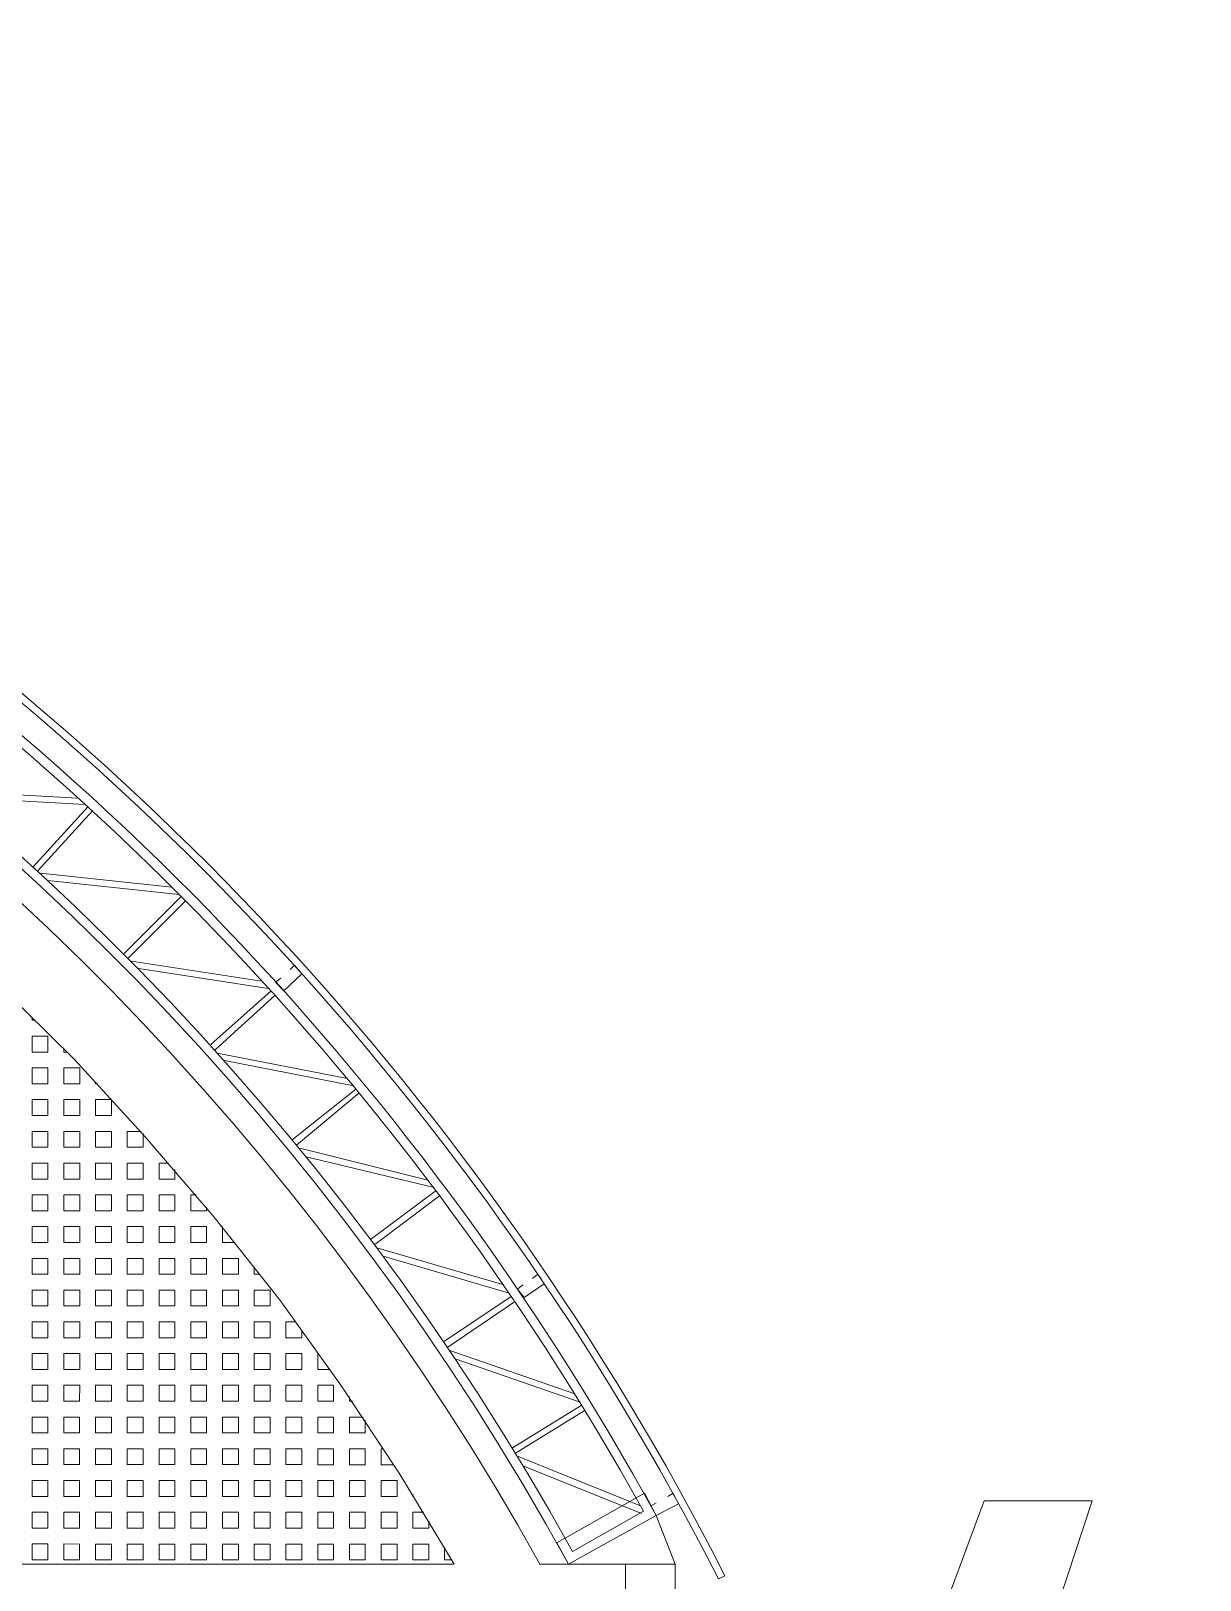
# Model space of a CAD drawing. Extents: x 3377 to 3790, y 1673 to 1846.
# Drawn here: x 3532.64 to 3537.31, y 1752.84 to 1759.04 of the extents above; entities that cross this region are included whole.
import ezdxf

# ---------------------------------------------------------------- set-up
doc = ezdxf.new("R2010")
doc.units = 0
doc.header["$LTSCALE"] = 2
for name, color, linetype, true_color in [('PDF7_0', 7, 'Continuous', 0xc6c6c6), ('PDF7_04-DETALHE', 7, 'Continuous', 0xc6c6c6), ('PDF7_13-CORTE', 7, 'Continuous', 0xe3e3e3), ('PDF7_COTAS', 7, 'Continuous', 0x8e8e8e)]:
    doc.layers.add(name, color=color, linetype=linetype, true_color=true_color)
doc.layers.add('PDF7_2', color=7, linetype='Continuous')
doc.layers.add('PDF7_Parede', color=7, linetype='Continuous')

msp = doc.modelspace()

# ---------------------------------------------------------------- linework, layer by layer
at = {"layer": 'PDF7_0', "color": 7, "lineweight": 0}
msp.add_lwpolyline([(3535.3864, 1752.8449), (3535.4118, 1752.8576, 0.281721), (3525.3159, 1759.0363, 0.281573), (3515.2191, 1752.859), (3515.2488, 1752.8463, -0.281585), (3525.3159, 1759.0067, -0.281456)], format="xyb", close=True, dxfattribs=at)
for points in [[(3535.1368, 1753.0988, 0.27384), (3525.3159, 1758.9051, 0.27384), (3515.4942, 1753.1002), (3515.8454, 1752.9055, -0.273455), (3525.3159, 1758.5073, -0.273821), (3534.7856, 1752.9042), (3534.739, 1752.9889), (3535.0902, 1753.1877), (3535.1368, 1753.0988), (3535.2129, 1752.9042), (3534.6713, 1752.9042, 0.272283), (3525.3158, 1758.4058, 0.272651), (3515.9597, 1752.9055), (3515.8454, 1752.9055), (3515.4434, 1752.9055)], [(3535.086, 1753.1158, 0.272189), (3525.3159, 1758.8713, 0.272189), (3515.545, 1753.1171), (3515.8285, 1752.9563, -0.272462), (3525.3159, 1758.5454), (3525.3159, 1758.8713), (3525.3159, 1758.5454, -0.272294), (3534.8025, 1752.955)]]:
    msp.add_lwpolyline(points, format="xyb", dxfattribs=at)
for points in [[(3532.8223, 1755.968), (3532.2976, 1755.9976)], [(3532.852, 1755.9426), (3532.3273, 1755.9722)], [(3532.6446, 1755.6929), (3532.8647, 1755.9341)], [(3532.6615, 1755.676), (3532.8816, 1755.9172)], [(3533.1989, 1755.6125), (3532.6742, 1755.6675)], [(3533.2285, 1755.5829), (3532.7038, 1755.6379)], [(3533.0085, 1755.3459), (3533.237, 1755.5744)], [(3533.0254, 1755.329), (3533.2539, 1755.5575)], [(3532.0647, 1752.9044), (3534.3286, 1752.9043), (3534.1085, 1753.2682), (3533.8758, 1753.6194), (3533.6304, 1753.9622), (3533.3681, 1754.2922), (3533.0931, 1754.6139), (3532.8096, 1754.9228), (3532.5092, 1755.219), (3532.2003, 1755.5068), (3528.7643, 1755.507), (3528.7642, 1754.2079)], [(3533.5586, 1755.2359), (3533.0381, 1755.3163)], [(3533.584, 1755.2062), (3533.0677, 1755.2867)], [(3533.6728, 1755.2824), (3533.6898, 1755.2993), (3533.7194, 1755.2655), (3533.6474, 1755.1978), (3533.6136, 1755.2316), (3533.6347, 1755.2485)], [(3533.3554, 1754.982), (3533.5967, 1755.1978)], [(3533.3724, 1754.9608), (3533.6136, 1755.1808)], [(3533.9013, 1754.8465), (3533.3808, 1754.9481)], [(3533.9267, 1754.8169), (3533.4105, 1754.9185)], [(3533.6812, 1754.6011), (3533.9351, 1754.8042)], [(3533.6982, 1754.58), (3533.9478, 1754.7873)], [(3534.2229, 1754.4403), (3533.7109, 1754.5673)], [(3534.2483, 1754.4107), (3533.7363, 1754.5334)], [(3533.9943, 1754.2033), (3534.2567, 1754.398)], [(3534.0113, 1754.1822), (3534.2694, 1754.3768)], [(3534.5275, 1754.0214), (3534.0197, 1754.1695)], [(3534.5487, 1753.9875), (3534.0451, 1754.1356)], [(3534.6418, 1754.0467), (3534.6629, 1754.0637), (3534.6883, 1754.0256), (3534.6079, 1753.9706), (3534.5825, 1754.0044), (3534.6037, 1754.0213)], [(3534.2863, 1753.7929), (3534.5571, 1753.9748)], [(3534.3032, 1753.7717), (3534.5698, 1753.9536)], [(3534.811, 1753.5855), (3534.3117, 1753.759)], [(3534.8321, 1753.5516), (3534.3328, 1753.7252)], [(3534.5613, 1753.3697), (3534.8364, 1753.5389)], [(3534.574, 1753.3485), (3534.8491, 1753.5178)], [(3535.0733, 1753.1369), (3534.5825, 1753.3358)], [(3535.0775, 1753.1073), (3534.6036, 1753.2978)], [(3535.1833, 1753.175), (3535.2045, 1753.1877), (3535.2256, 1753.1454), (3535.1368, 1753.0988), (3535.1156, 1753.1369), (3535.1368, 1753.1496)]]:
    msp.add_lwpolyline(points, dxfattribs=at)
at = {"layer": 'PDF7_04-DETALHE', "lineweight": 0}
for points in [[(3532.6403, 1755.092), (3532.6403, 1755.0793), (3532.653, 1755.0793)], [(3532.7673, 1754.9651), (3532.7673, 1754.9524), (3532.78, 1754.9524)], [(3532.8942, 1754.8339), (3532.8942, 1754.8254), (3532.9027, 1754.8254)], [(3533.0846, 1754.6266), (3533.0846, 1754.5715), (3533.0211, 1754.5715), (3533.0211, 1754.635), (3533.0761, 1754.635)], [(3533.2115, 1754.4827), (3533.2115, 1754.4446), (3533.1481, 1754.4446), (3533.1481, 1754.5081), (3533.1862, 1754.5081)], [(3533.3385, 1754.3303), (3533.3385, 1754.3176), (3533.275, 1754.3176), (3533.275, 1754.3811), (3533.2962, 1754.3811)], [(3533.4019, 1754.2542), (3533.4019, 1754.1907), (3533.4527, 1754.1907)], [(3533.5289, 1754.0934), (3533.5289, 1754.0637), (3533.55, 1754.0637)], [(3533.7193, 1753.8395), (3533.7193, 1753.8098), (3533.6558, 1753.8098), (3533.6558, 1753.8733), (3533.6939, 1753.8733)], [(3533.8335, 1753.6829), (3533.7827, 1753.6829), (3533.7827, 1753.7464), (3533.787, 1753.7464)], [(3533.9097, 1753.5729), (3533.9097, 1753.5559), (3533.9224, 1753.5559)], [(3533.9731, 1753.4798), (3533.9731, 1753.429), (3533.9097, 1753.429), (3533.9097, 1753.4925), (3533.9647, 1753.4925)], [(3534.0874, 1753.302), (3534.0366, 1753.302), (3534.0366, 1753.3655), (3534.0451, 1753.3655)], [(3534.1635, 1753.1835), (3534.1635, 1753.1751), (3534.1678, 1753.1751)], [(3534.227, 1753.0777), (3534.227, 1753.0481), (3534.1635, 1753.0481), (3534.1635, 1753.1116), (3534.2059, 1753.1116)], [(3534.2905, 1752.972), (3534.2905, 1752.9212), (3534.3201, 1752.9212)]]:
    msp.add_lwpolyline(points, dxfattribs=at)
for points in [[(3532.7038, 1755.0159), (3532.7038, 1754.9524), (3532.6403, 1754.9524), (3532.6403, 1755.0159)], [(3532.7038, 1754.8889), (3532.7038, 1754.8255), (3532.6403, 1754.8255), (3532.6403, 1754.8889)], [(3532.8307, 1754.8889), (3532.8307, 1754.8254), (3532.7673, 1754.8255), (3532.7673, 1754.8889)], [(3532.7038, 1754.762), (3532.7038, 1754.6985), (3532.6403, 1754.6985), (3532.6403, 1754.762)], [(3532.8307, 1754.762), (3532.8307, 1754.6985), (3532.7673, 1754.6985), (3532.7673, 1754.762)], [(3532.9577, 1754.762), (3532.9577, 1754.6985), (3532.8942, 1754.6985), (3532.8942, 1754.762)], [(3532.7038, 1754.635), (3532.7038, 1754.5716), (3532.6403, 1754.5716), (3532.6403, 1754.635)], [(3532.8307, 1754.635), (3532.8307, 1754.5716), (3532.7672, 1754.5716), (3532.7672, 1754.635)], [(3532.9577, 1754.635), (3532.9577, 1754.5715), (3532.8942, 1754.5716), (3532.8942, 1754.635)], [(3532.7038, 1754.5081), (3532.7038, 1754.4446), (3532.6403, 1754.4446), (3532.6403, 1754.5081)], [(3532.8307, 1754.5081), (3532.8307, 1754.4446), (3532.7672, 1754.4446), (3532.7672, 1754.5081)], [(3532.9577, 1754.5081), (3532.9577, 1754.4446), (3532.8942, 1754.4446), (3532.8942, 1754.5081)], [(3533.0846, 1754.5081), (3533.0846, 1754.4446), (3533.0211, 1754.4446), (3533.0211, 1754.5081)], [(3532.7038, 1754.3811), (3532.7038, 1754.3177), (3532.6403, 1754.3177), (3532.6403, 1754.3812)], [(3532.8307, 1754.3811), (3532.8307, 1754.3177), (3532.7672, 1754.3177), (3532.7672, 1754.3811)], [(3532.9576, 1754.3811), (3532.9576, 1754.3177), (3532.8942, 1754.3177), (3532.8942, 1754.3811)], [(3533.0846, 1754.3811), (3533.0846, 1754.3177), (3533.0211, 1754.3177), (3533.0211, 1754.3811)], [(3533.2115, 1754.3811), (3533.2115, 1754.3176), (3533.1481, 1754.3176), (3533.1481, 1754.3811)], [(3532.7037, 1754.2542), (3532.7037, 1754.1907), (3532.6403, 1754.1907), (3532.6403, 1754.2542)], [(3532.8307, 1754.2542), (3532.8307, 1754.1907), (3532.7672, 1754.1907), (3532.7672, 1754.2542)], [(3532.9576, 1754.2542), (3532.9576, 1754.1907), (3532.8942, 1754.1907), (3532.8942, 1754.2542)], [(3533.0846, 1754.2542), (3533.0846, 1754.1907), (3533.0211, 1754.1907), (3533.0211, 1754.2542)], [(3533.2115, 1754.2542), (3533.2115, 1754.1907), (3533.1481, 1754.1907), (3533.1481, 1754.2542)], [(3533.3385, 1754.2542), (3533.3385, 1754.1907), (3533.275, 1754.1907), (3533.275, 1754.2542)], [(3532.7037, 1754.1273), (3532.7037, 1754.0638), (3532.6403, 1754.0638), (3532.6403, 1754.1273)], [(3532.8307, 1754.1273), (3532.8307, 1754.0638), (3532.7672, 1754.0638), (3532.7672, 1754.1273)], [(3532.9576, 1754.1272), (3532.9576, 1754.0638), (3532.8942, 1754.0638), (3532.8942, 1754.1272)], [(3533.0846, 1754.1272), (3533.0846, 1754.0638), (3533.0211, 1754.0638), (3533.0211, 1754.1272)], [(3533.2115, 1754.1272), (3533.2115, 1754.0638), (3533.148, 1754.0638), (3533.148, 1754.1272)], [(3533.3385, 1754.1272), (3533.3385, 1754.0637), (3533.275, 1754.0637), (3533.275, 1754.1272)], [(3533.4654, 1754.1272), (3533.4654, 1754.0637), (3533.4019, 1754.0637), (3533.4019, 1754.1272)], [(3532.7037, 1754.0003), (3532.7037, 1753.9368), (3532.6403, 1753.9368), (3532.6403, 1754.0003)], [(3532.8307, 1754.0003), (3532.8307, 1753.9368), (3532.7672, 1753.9368), (3532.7672, 1754.0003)], [(3532.9576, 1754.0003), (3532.9576, 1753.9368), (3532.8941, 1753.9368), (3532.8941, 1754.0003)], [(3533.0846, 1754.0003), (3533.0846, 1753.9368), (3533.0211, 1753.9368), (3533.0211, 1754.0003)], [(3533.2115, 1754.0003), (3533.2115, 1753.9368), (3533.148, 1753.9368), (3533.148, 1754.0003)], [(3533.3385, 1754.0003), (3533.3385, 1753.9368), (3533.275, 1753.9368), (3533.275, 1754.0003)], [(3533.4654, 1754.0003), (3533.4654, 1753.9368), (3533.4019, 1753.9368), (3533.4019, 1754.0003)], [(3533.5923, 1754.0003), (3533.5923, 1753.9368), (3533.5289, 1753.9368), (3533.5289, 1754.0003)], [(3532.7037, 1753.8734), (3532.7037, 1753.8099), (3532.6402, 1753.8099), (3532.6403, 1753.8734)], [(3532.8307, 1753.8734), (3532.8307, 1753.8099), (3532.7672, 1753.8099), (3532.7672, 1753.8734)], [(3532.9576, 1753.8734), (3532.9576, 1753.8099), (3532.8941, 1753.8099), (3532.8941, 1753.8734)], [(3533.0846, 1753.8733), (3533.0846, 1753.8099), (3533.0211, 1753.8099), (3533.0211, 1753.8733)], [(3533.2115, 1753.8733), (3533.2115, 1753.8099), (3533.148, 1753.8099), (3533.148, 1753.8733)], [(3533.3384, 1753.8733), (3533.3384, 1753.8099), (3533.275, 1753.8099), (3533.275, 1753.8733)], [(3533.4654, 1753.8733), (3533.4654, 1753.8098), (3533.4019, 1753.8099), (3533.4019, 1753.8733)], [(3533.5923, 1753.8733), (3533.5923, 1753.8098), (3533.5289, 1753.8098), (3533.5289, 1753.8733)], [(3532.7037, 1753.7464), (3532.7037, 1753.683), (3532.6402, 1753.683), (3532.6402, 1753.7464)], [(3532.8307, 1753.7464), (3532.8307, 1753.6829), (3532.7672, 1753.6829), (3532.7672, 1753.7464)], [(3532.9576, 1753.7464), (3532.9576, 1753.6829), (3532.8941, 1753.6829), (3532.8941, 1753.7464)], [(3533.0845, 1753.7464), (3533.0845, 1753.6829), (3533.0211, 1753.6829), (3533.0211, 1753.7464)], [(3533.2115, 1753.7464), (3533.2115, 1753.6829), (3533.148, 1753.6829), (3533.148, 1753.7464)], [(3533.3384, 1753.7464), (3533.3384, 1753.6829), (3533.275, 1753.6829), (3533.275, 1753.7464)], [(3533.4654, 1753.7464), (3533.4654, 1753.6829), (3533.4019, 1753.6829), (3533.4019, 1753.7464)], [(3533.5923, 1753.7464), (3533.5923, 1753.6829), (3533.5289, 1753.6829), (3533.5289, 1753.7464)], [(3533.7193, 1753.7464), (3533.7193, 1753.6829), (3533.6558, 1753.6829), (3533.6558, 1753.7464)], [(3532.7037, 1753.6195), (3532.7037, 1753.556), (3532.6402, 1753.556), (3532.6402, 1753.6195)], [(3532.8307, 1753.6195), (3532.8306, 1753.556), (3532.7672, 1753.556), (3532.7672, 1753.6195)], [(3532.9576, 1753.6195), (3532.9576, 1753.556), (3532.8941, 1753.556), (3532.8941, 1753.6195)], [(3533.0845, 1753.6195), (3533.0845, 1753.556), (3533.0211, 1753.556), (3533.0211, 1753.6195)], [(3533.2115, 1753.6194), (3533.2115, 1753.556), (3533.148, 1753.556), (3533.148, 1753.6195)], [(3533.3384, 1753.6194), (3533.3384, 1753.556), (3533.275, 1753.556), (3533.275, 1753.6194)], [(3533.4654, 1753.6194), (3533.4654, 1753.556), (3533.4019, 1753.556), (3533.4019, 1753.6194)], [(3533.5923, 1753.6194), (3533.5923, 1753.5559), (3533.5288, 1753.556), (3533.5288, 1753.6194)], [(3533.7193, 1753.6194), (3533.7193, 1753.5559), (3533.6558, 1753.5559), (3533.6558, 1753.6194)], [(3533.8462, 1753.6194), (3533.8462, 1753.5559), (3533.7827, 1753.5559), (3533.7827, 1753.6194)], [(3532.7037, 1753.4925), (3532.7037, 1753.4291), (3532.6402, 1753.4291), (3532.6402, 1753.4925)], [(3532.8306, 1753.4925), (3532.8306, 1753.4291), (3532.7672, 1753.4291), (3532.7672, 1753.4925)], [(3532.9576, 1753.4925), (3532.9576, 1753.429), (3532.8941, 1753.4291), (3532.8941, 1753.4925)], [(3533.0845, 1753.4925), (3533.0845, 1753.429), (3533.0211, 1753.429), (3533.0211, 1753.4925)], [(3533.2115, 1753.4925), (3533.2115, 1753.429), (3533.148, 1753.429), (3533.148, 1753.4925)], [(3533.3384, 1753.4925), (3533.3384, 1753.429), (3533.2749, 1753.429), (3533.2749, 1753.4925)], [(3533.4654, 1753.4925), (3533.4654, 1753.429), (3533.4019, 1753.429), (3533.4019, 1753.4925)], [(3533.5923, 1753.4925), (3533.5923, 1753.429), (3533.5288, 1753.429), (3533.5288, 1753.4925)], [(3533.7193, 1753.4925), (3533.7193, 1753.429), (3533.6558, 1753.429), (3533.6558, 1753.4925)], [(3533.8462, 1753.4925), (3533.8462, 1753.429), (3533.7827, 1753.429), (3533.7827, 1753.4925)], [(3532.7037, 1753.3656), (3532.7037, 1753.3021), (3532.6402, 1753.3021), (3532.6402, 1753.3656)], [(3532.8306, 1753.3656), (3532.8306, 1753.3021), (3532.7672, 1753.3021), (3532.7672, 1753.3656)], [(3532.9576, 1753.3656), (3532.9576, 1753.3021), (3532.8941, 1753.3021), (3532.8941, 1753.3656)], [(3533.0845, 1753.3656), (3533.0845, 1753.3021), (3533.021, 1753.3021), (3533.0211, 1753.3656)], [(3533.2115, 1753.3656), (3533.2115, 1753.3021), (3533.148, 1753.3021), (3533.148, 1753.3656)], [(3533.3384, 1753.3655), (3533.3384, 1753.3021), (3533.2749, 1753.3021), (3533.2749, 1753.3656)], [(3533.4654, 1753.3655), (3533.4654, 1753.3021), (3533.4019, 1753.3021), (3533.4019, 1753.3655)], [(3533.5923, 1753.3655), (3533.5923, 1753.3021), (3533.5288, 1753.3021), (3533.5288, 1753.3655)], [(3533.7192, 1753.3655), (3533.7192, 1753.3021), (3533.6558, 1753.3021), (3533.6558, 1753.3655)], [(3533.8462, 1753.3655), (3533.8462, 1753.302), (3533.7827, 1753.302), (3533.7827, 1753.3655)], [(3533.9731, 1753.3655), (3533.9731, 1753.302), (3533.9097, 1753.302), (3533.9097, 1753.3655)], [(3532.7037, 1753.2386), (3532.7037, 1753.1752), (3532.6402, 1753.1752), (3532.6402, 1753.2387)], [(3532.8306, 1753.2386), (3532.8306, 1753.1752), (3532.7671, 1753.1752), (3532.7672, 1753.2386)], [(3532.9576, 1753.2386), (3532.9576, 1753.1752), (3532.8941, 1753.1752), (3532.8941, 1753.2386)], [(3533.0845, 1753.2386), (3533.0845, 1753.1751), (3533.021, 1753.1752), (3533.021, 1753.2386)], [(3533.2115, 1753.2386), (3533.2115, 1753.1751), (3533.148, 1753.1751), (3533.148, 1753.2386)], [(3533.3384, 1753.2386), (3533.3384, 1753.1751), (3533.2749, 1753.1751), (3533.2749, 1753.2386)], [(3533.4653, 1753.2386), (3533.4653, 1753.1751), (3533.4019, 1753.1751), (3533.4019, 1753.2386)], [(3533.5923, 1753.2386), (3533.5923, 1753.1751), (3533.5288, 1753.1751), (3533.5288, 1753.2386)], [(3533.7192, 1753.2386), (3533.7192, 1753.1751), (3533.6558, 1753.1751), (3533.6558, 1753.2386)], [(3533.8462, 1753.2386), (3533.8462, 1753.1751), (3533.7827, 1753.1751), (3533.7827, 1753.2386)], [(3533.9731, 1753.2386), (3533.9731, 1753.1751), (3533.9097, 1753.1751), (3533.9097, 1753.2386)], [(3534.1001, 1753.2386), (3534.1001, 1753.1751), (3534.0366, 1753.1751), (3534.0366, 1753.2386)], [(3532.7037, 1753.1117), (3532.7037, 1753.0482), (3532.6402, 1753.0482), (3532.6402, 1753.1117)], [(3532.8306, 1753.1117), (3532.8306, 1753.0482), (3532.7671, 1753.0482), (3532.7671, 1753.1117)], [(3532.9576, 1753.1117), (3532.9576, 1753.0482), (3532.8941, 1753.0482), (3532.8941, 1753.1117)], [(3533.0845, 1753.1117), (3533.0845, 1753.0482), (3533.021, 1753.0482), (3533.021, 1753.1117)], [(3533.2115, 1753.1117), (3533.2114, 1753.0482), (3533.148, 1753.0482), (3533.148, 1753.1117)], [(3533.3384, 1753.1117), (3533.3384, 1753.0482), (3533.2749, 1753.0482), (3533.2749, 1753.1117)], [(3533.4653, 1753.1117), (3533.4653, 1753.0482), (3533.4019, 1753.0482), (3533.4019, 1753.1117)], [(3533.5923, 1753.1116), (3533.5923, 1753.0482), (3533.5288, 1753.0482), (3533.5288, 1753.1116)], [(3533.7192, 1753.1116), (3533.7192, 1753.0482), (3533.6558, 1753.0482), (3533.6558, 1753.1116)], [(3533.8462, 1753.1116), (3533.8462, 1753.0482), (3533.7827, 1753.0482), (3533.7827, 1753.1116)], [(3533.9731, 1753.1116), (3533.9731, 1753.0481), (3533.9096, 1753.0481), (3533.9096, 1753.1116)], [(3534.1001, 1753.1116), (3534.1001, 1753.0481), (3534.0366, 1753.0481), (3534.0366, 1753.1116)], [(3532.7037, 1752.9848), (3532.7037, 1752.9213), (3532.6402, 1752.9213), (3532.6402, 1752.9848)], [(3532.8306, 1752.9847), (3532.8306, 1752.9213), (3532.7671, 1752.9213), (3532.7671, 1752.9848)], [(3532.9576, 1752.9847), (3532.9575, 1752.9213), (3532.8941, 1752.9213), (3532.8941, 1752.9847)], [(3533.0845, 1752.9847), (3533.0845, 1752.9213), (3533.021, 1752.9213), (3533.021, 1752.9847)], [(3533.2114, 1752.9847), (3533.2114, 1752.9213), (3533.148, 1752.9213), (3533.148, 1752.9847)], [(3533.3384, 1752.9847), (3533.3384, 1752.9212), (3533.2749, 1752.9212), (3533.2749, 1752.9847)], [(3533.4653, 1752.9847), (3533.4653, 1752.9212), (3533.4019, 1752.9212), (3533.4019, 1752.9847)], [(3533.5923, 1752.9847), (3533.5923, 1752.9212), (3533.5288, 1752.9212), (3533.5288, 1752.9847)], [(3533.7192, 1752.9847), (3533.7192, 1752.9212), (3533.6557, 1752.9212), (3533.6557, 1752.9847)], [(3533.8462, 1752.9847), (3533.8462, 1752.9212), (3533.7827, 1752.9212), (3533.7827, 1752.9847)], [(3533.9731, 1752.9847), (3533.9731, 1752.9212), (3533.9096, 1752.9212), (3533.9096, 1752.9847)], [(3534.1001, 1752.9847), (3534.1001, 1752.9212), (3534.0366, 1752.9212), (3534.0366, 1752.9847)], [(3534.227, 1752.9847), (3534.227, 1752.9212), (3534.1635, 1752.9212), (3534.1635, 1752.9847)]]:
    msp.add_lwpolyline(points, close=True, dxfattribs=at)
at = {"layer": 'PDF7_13-CORTE', "color": 7, "lineweight": 0}
msp.add_lwpolyline([(3533.5626, 1752.6546), (3535.014, 1752.6545), (3535.0141, 1752.9042), (3535.2129, 1752.9042), (3535.2129, 1752.6545), (3537.3117, 1752.6544), (3537.3117, 1752.5063), (3536.5628, 1752.5063), (3536.5627, 1751.605), (3536.4104, 1751.605), (3536.4104, 1752.2567)], dxfattribs=at)
at = {"layer": 'PDF7_2', "lineweight": 0}
for points in [[(3535.086, 1753.1158), (3534.8025, 1752.955)], [(3535.1368, 1753.0988), (3534.7856, 1752.9042)]]:
    msp.add_lwpolyline(points, dxfattribs=at)
at = {"layer": 'PDF7_COTAS', "color": 7, "lineweight": 0}
msp.add_lwpolyline([(3536.2623, 1752.6545), (3536.4485, 1753.158), (3536.8802, 1753.158), (3536.7151, 1752.6544)], dxfattribs=at)
at = {"layer": 'PDF7_Parede', "lineweight": 0}
msp.add_lwpolyline([(3535.1199, 1753.1327), (3535.1199, 1753.1327)], dxfattribs=at)

doc.saveas('drawing.dxf')
